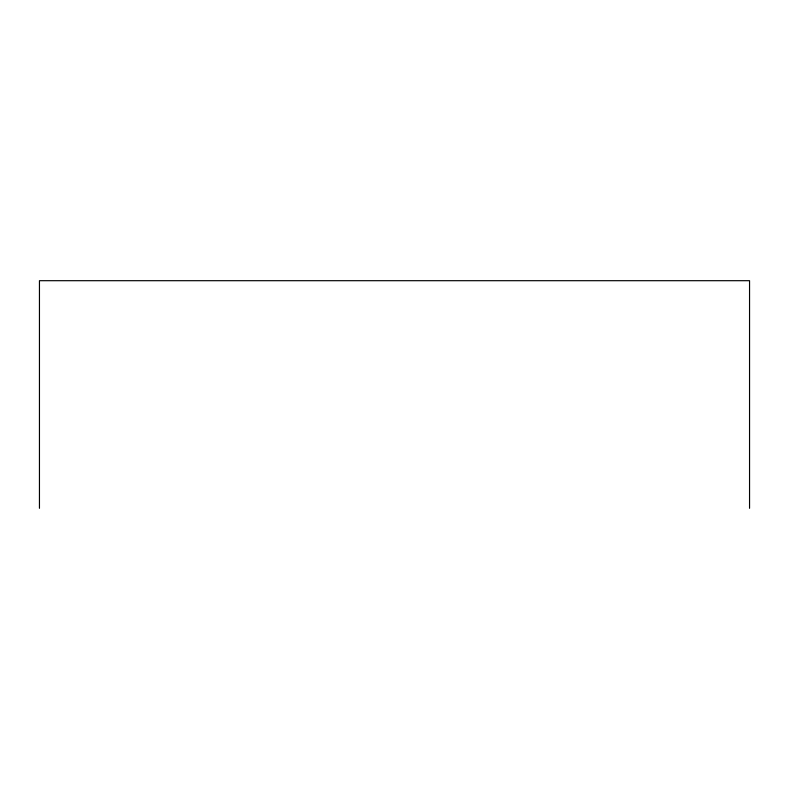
<?xml version="1.0" encoding="UTF-8"?>
<svg xmlns="http://www.w3.org/2000/svg" width="789" height="789" viewBox="0 0 789 789"><rect width="100%" height="100%" fill="white"/><g stroke="black" fill="none" stroke-linecap="round" stroke-linejoin="round"><path stroke-width="1.18" d="M749.55 508.303L749.55 280.697L39.45 280.697L39.45 508.303"/></g></svg>
